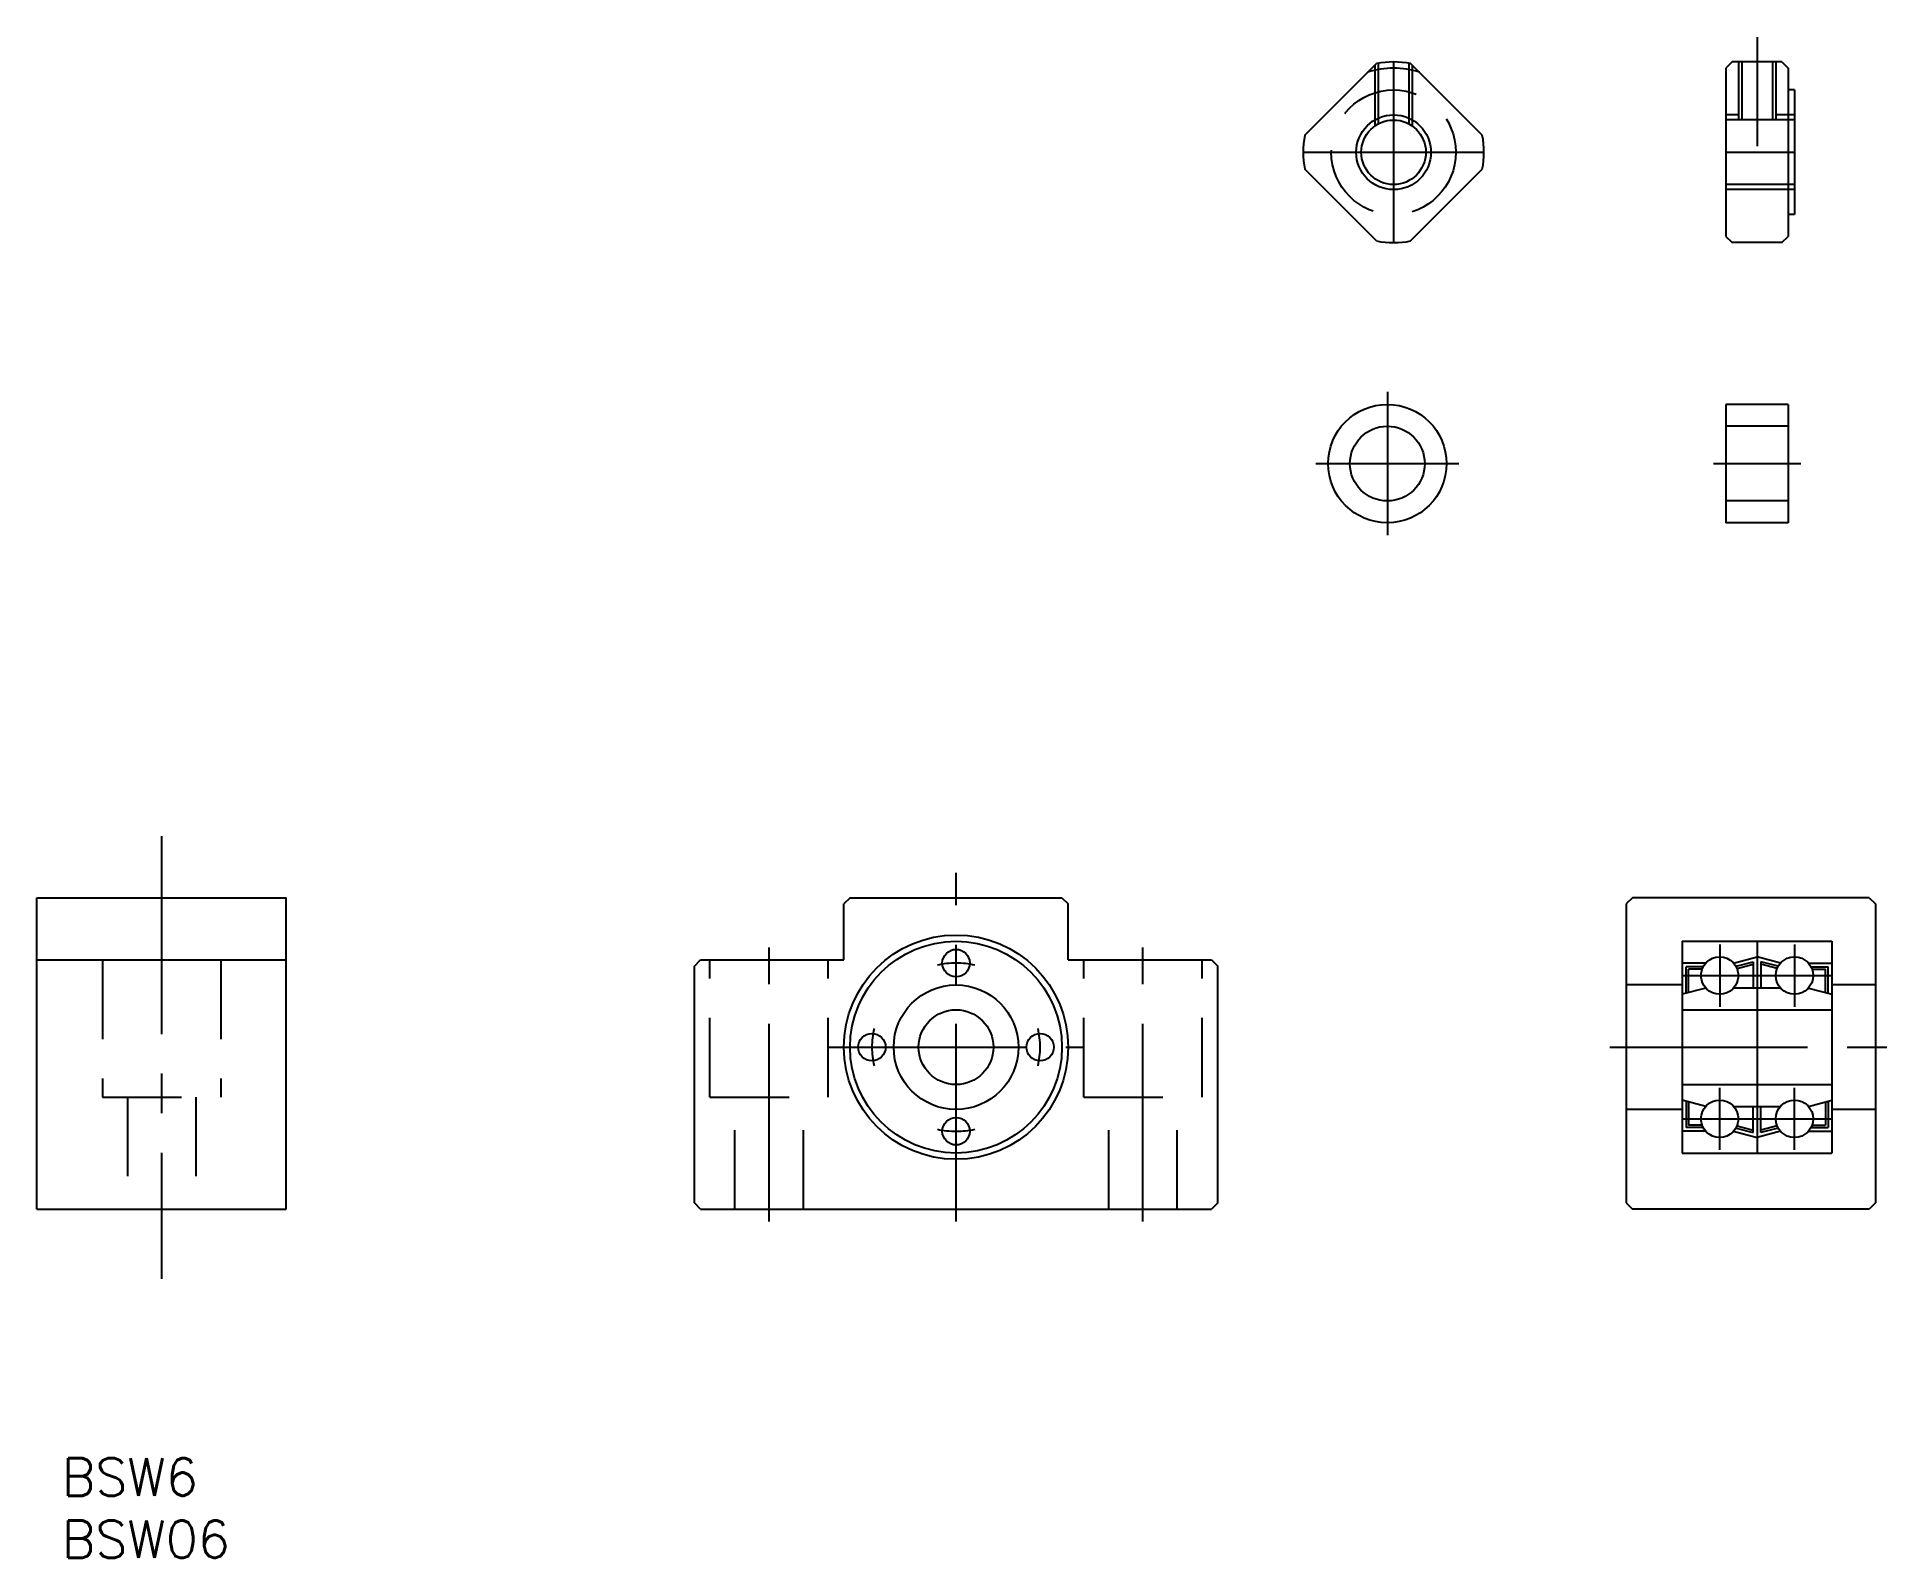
# Model space of a CAD drawing. Extents: x -2 to 147, y -8 to 114.
import ezdxf

# ---------------------------------------------------------------- set-up
doc = ezdxf.new("R2010")
doc.units = 0
doc.header["$LTSCALE"] = 0.5
doc.linetypes.add('CENTER', pattern=[50.8, 31.75, -6.35, 6.35, -6.35])
doc.linetypes.add('DASHED', pattern=[19.05, 12.7, -6.35])
doc.layers.get('0').update_dxf_attribs({"linetype": 'CONTINUOUS'})
for name, color, linetype in [('MSM_CENTER', 1, 'CENTER'), ('MSM_CONTINUOUS', 7, 'CONTINUOUS'), ('MSM_DASHED', 4, 'DASHED'), ('MSM_NARROW', 5, 'CONTINUOUS'), ('MSM_PART_NUMBER', 7, 'CONTINUOUS')]:
    doc.layers.add(name, color=color, linetype=linetype)
doc.styles.get("Standard").update_dxf_attribs({"font": 'txt.shx', "height": 3, "bigfont": 'bigfont.shx'})

# ---------------------------------------------------------------- blocks, each defined once
blk = doc.blocks.new('*U40')
at = {"layer": 'MSM_PART_NUMBER'}
blk.add_text('BSW6', height=3, dxfattribs=at).set_placement((0, -3))
blk = doc.blocks.new('*U41')
at = {"layer": 'MSM_PART_NUMBER'}
blk.add_text('BSW06', height=3, dxfattribs=at).set_placement((0, -8))

msp = doc.modelspace()

# ---------------------------------------------------------------- linework, layer by layer
msp.add_line((-1.98, 40), (18.02, 40))
at = {"layer": 'MSM_CENTER'}
for p, q in [((136.05, 114.08), (136.05, 105.33)), ((106.88, 112.08), (106.88, 97.58)), ((99.63, 104.83), (114.13, 104.83)), ((133.55, 104.83), (139.05, 104.83)), ((106.38, 85.59), (106.38, 74.09)), ((100.63, 79.84), (112.13, 79.84)), ((132.55, 79.84), (139.55, 79.84)), ((8.02, 49.93), (8.02, 14.4)), ((71.77, 19), (71.77, 47)), ((56.77, 19), (56.77, 41)), ((86.77, 19), (86.77, 41)), ((133.05, 41.25), (133.05, 36.25)), ((139.05, 41.25), (139.05, 36.25)), ((130.05, 38.75), (142.05, 38.75)), ((61.52, 33), (82.02, 33)), ((124.23, 33), (146.55, 33)), ((133.05, 24.75), (133.05, 29.75)), ((139.05, 24.75), (139.05, 29.75)), ((130.05, 27.25), (142.05, 27.25))]:
    msp.add_line(p, q, dxfattribs=at)
for centre, start, end in [((106.88, 104.83), 72.102, 107.898), ((71.77, 33), 77.1604, 102.8396), ((71.77, 33), 167.1604, 192.8396), ((71.77, 33), 347.1604, 12.8396), ((71.77, 33), 257.1604, 282.8396)]:
    msp.add_arc(centre, 6.75, start, end, dxfattribs=at)
at = {"layer": 'MSM_CONTINUOUS'}
for p, q in [((99.76, 106.2), (105.52, 111.95)), ((114, 106.2), (108.25, 111.95)), ((134.05, 112.08), (133.55, 111.58)), ((133.55, 111.58), (133.55, 98.08)), ((138.05, 112.08), (134.05, 112.08)), ((138.05, 112.08), (138.55, 111.58)), ((138.55, 111.58), (138.55, 98.08)), ((139.05, 109.83), (138.55, 109.83)), ((139.05, 109.83), (139.05, 99.83)), ((105.52, 97.71), (99.76, 103.47)), ((108.25, 97.71), (114, 103.47)), ((139.05, 99.83), (138.55, 99.83)), ((133.55, 98.08), (134.05, 97.58)), ((138.05, 97.58), (138.55, 98.08)), ((138.05, 97.58), (134.05, 97.58)), ((138.55, 84.59), (133.55, 84.59)), ((133.55, 84.59), (133.55, 75.09)), ((133.55, 84.59), (133.55, 75.09)), ((138.55, 84.59), (138.55, 75.09)), ((138.55, 75.09), (133.55, 75.09)), ((-1.98, 45), (18.02, 45)), ((-1.98, 20), (-1.98, 45)), ((18.02, 20), (18.02, 45)), ((63.27, 45), (62.77, 44.5)), ((63.27, 45), (80.27, 45)), ((80.27, 45), (80.77, 44.5)), ((126.05, 45), (125.55, 44.5)), ((145.05, 45), (126.05, 45)), ((145.05, 45), (145.55, 44.5)), ((62.77, 40), (62.77, 44.5)), ((80.77, 40), (80.77, 44.5)), ((125.55, 44.5), (125.55, 20.5)), ((145.55, 44.5), (145.55, 20.5)), ((130.05, 41.5), (142.05, 41.5)), ((130.05, 41.5), (130.05, 24.5)), ((134.17, 39.75), (136.05, 40.25)), ((136.05, 41.5), (136.05, 24.5)), ((137.94, 39.75), (136.05, 40.25)), ((142.05, 41.5), (142.05, 24.5)), ((50.77, 39.5), (51.27, 40)), ((50.77, 20.5), (50.77, 39.5)), ((51.27, 40), (62.77, 40)), ((80.77, 40), (92.27, 40)), ((92.27, 40), (92.77, 39.5)), ((92.77, 20.5), (92.77, 39.5)), ((131.94, 39.75), (130.05, 39.75)), ((131.73, 39.45), (130.35, 39.45)), ((130.35, 37.38), (130.35, 39.45)), ((131.64, 39.25), (130.55, 39.25)), ((130.55, 37.38), (130.55, 39.25)), ((134.36, 39.49), (135.75, 39.86)), ((134.45, 39.31), (135.75, 39.66)), ((135.75, 39.86), (135.75, 37.75)), ((136.35, 39.86), (136.35, 37.75)), ((137.75, 39.49), (136.35, 39.86)), ((137.66, 39.31), (136.35, 39.66)), ((140.17, 39.75), (142.05, 39.75)), ((140.38, 39.45), (141.75, 39.45)), ((140.47, 39.25), (141.55, 39.25)), ((141.55, 37.38), (141.55, 39.25)), ((141.75, 37.38), (141.75, 39.45)), ((130.05, 38), (125.55, 38)), ((131.94, 37.75), (130.05, 37.25)), ((137.94, 37.75), (134.17, 37.75)), ((140.17, 37.75), (142.05, 37.25)), ((145.55, 38), (142.05, 38)), ((130.05, 36), (142.05, 36)), ((130.05, 30), (142.05, 30)), ((131.94, 28.25), (130.05, 28.75)), ((130.35, 28.67), (130.35, 26.55)), ((130.55, 28.62), (130.55, 26.75)), ((134.17, 28.25), (137.94, 28.25)), ((135.75, 26.14), (135.75, 28.25)), ((136.35, 26.14), (136.35, 28.25)), ((140.17, 28.25), (142.05, 28.75)), ((141.55, 28.62), (141.55, 26.75)), ((141.75, 28.67), (141.75, 26.55)), ((130.05, 28), (125.55, 28)), ((131.64, 26.75), (130.55, 26.75)), ((140.47, 26.75), (141.55, 26.75)), ((145.55, 28), (142.05, 28)), ((131.94, 26.25), (130.05, 26.25)), ((131.73, 26.55), (130.35, 26.55)), ((134.17, 26.25), (136.05, 25.75)), ((134.36, 26.51), (135.75, 26.14)), ((134.45, 26.69), (135.75, 26.34)), ((137.94, 26.25), (136.05, 25.75)), ((137.66, 26.69), (136.35, 26.34)), ((137.75, 26.51), (136.35, 26.14)), ((140.17, 26.25), (142.05, 26.25)), ((140.38, 26.55), (141.75, 26.55)), ((130.05, 24.5), (142.05, 24.5)), ((-1.98, 20), (18.02, 20)), ((51.27, 20), (50.77, 20.5)), ((51.27, 20), (92.27, 20)), ((92.77, 20.5), (92.27, 20)), ((125.55, 20.5), (126.05, 20)), ((145.05, 20), (126.05, 20)), ((145.55, 20.5), (145.05, 20))]:
    msp.add_line(p, q, dxfattribs=at)
for centre, radius in [((106.88, 104.83), 2.59), ((106.38, 79.84), 4.75), ((106.38, 79.84), 3), ((71.77, 33), 9), ((71.77, 33), 8.5), ((71.77, 39.75), 1.1), ((133.05, 38.75), 1.5), ((139.05, 38.75), 1.5), ((71.77, 33), 5), ((71.77, 33), 3), ((65.02, 33), 1.1), ((78.52, 33), 1.1), ((133.05, 27.25), 1.5), ((139.05, 27.25), 1.5), ((71.77, 26.25), 1.1)]:
    msp.add_circle(centre, radius, dxfattribs=at)
for start, end in [(79.1484, 100.8516), (169.1484, 190.8516), (349.1484, 10.8516), (259.1484, 280.8516)]:
    msp.add_arc((106.88, 104.83), 7.25, start, end, dxfattribs=at)
at = {"layer": 'MSM_DASHED'}
for p, q in [((105.38, 111.82), (105.38, 106.95)), ((105.65, 111.98), (105.65, 107.12)), ((108.11, 111.98), (108.11, 107.12)), ((108.38, 111.82), (108.38, 106.95)), ((134.55, 112.08), (134.55, 107.43)), ((134.83, 112.08), (134.83, 107.43)), ((137.28, 112.08), (137.28, 107.43)), ((137.55, 112.08), (137.55, 107.43)), ((134.55, 107.83), (133.55, 107.83)), ((139.05, 107.43), (133.55, 107.43)), ((139.05, 107.83), (137.55, 107.83)), ((139.05, 102.24), (133.55, 102.24)), ((139.05, 101.83), (133.55, 101.83)), ((138.55, 82.84), (133.55, 82.84)), ((138.55, 76.84), (133.55, 76.84)), ((3.27, 40), (3.27, 29)), ((12.77, 40), (12.77, 29)), ((52.02, 29), (52.02, 40)), ((61.52, 29), (61.52, 40)), ((82.02, 29), (82.02, 40)), ((91.52, 29), (91.52, 40)), ((3.27, 29), (12.77, 29)), ((5.27, 29), (5.27, 20)), ((10.77, 29), (10.77, 20)), ((52.02, 29), (61.52, 29)), ((54.02, 20), (54.02, 29)), ((59.52, 20), (59.52, 29)), ((82.02, 29), (91.52, 29)), ((84.02, 20), (84.02, 29)), ((89.52, 20), (89.52, 29))]:
    msp.add_line(p, q, dxfattribs=at)
msp.add_circle((106.88, 104.83), 5, dxfattribs=at)
at = {"layer": 'MSM_NARROW'}
msp.add_circle((106.88, 104.83), 3, dxfattribs=at)

# ---------------------------------------------------------------- block references
at = {"layer": 'MSM_CONTINUOUS'}
for name in ['*U40', '*U41']:
    msp.add_blockref(name, (0, 0), dxfattribs=at)

doc.saveas('drawing.dxf')
